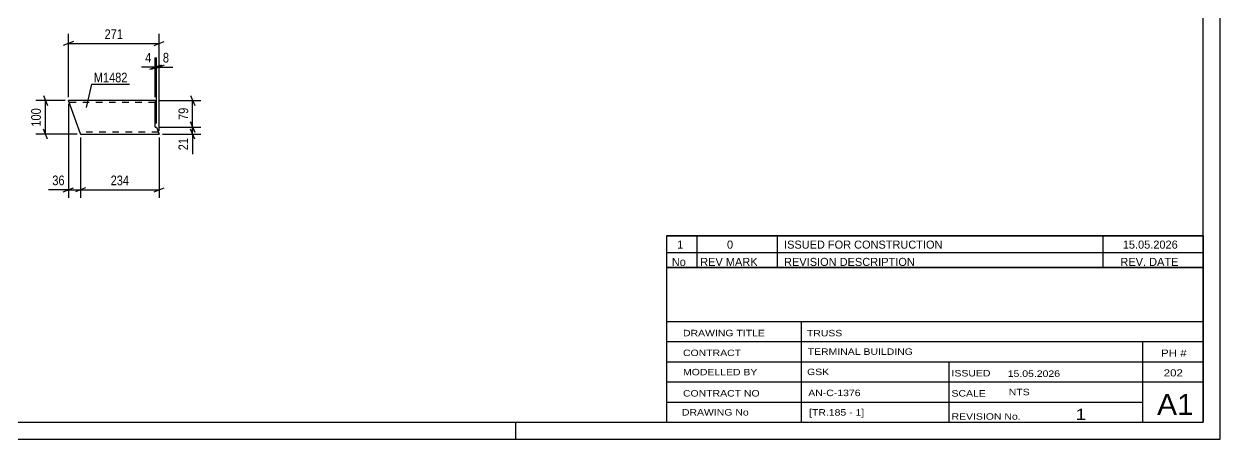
# Model space of a CAD drawing. Header units: millimetres. Extents: x 0 to 841, y 0 to 594.
# Drawn here: x 484.4 to 841, y 0 to 123.6 of the extents above; entities that cross this region are included whole.
import ezdxf

# ---------------------------------------------------------------- set-up
doc = ezdxf.new("R2010")
doc.units = ezdxf.units.MM
doc.linetypes.add('DXK_LINE_DOT2', pattern=[3.9198, 1.9599, -1.9599])
doc.styles.add('Arial Narrow', font='ARIALN.TTF', dxfattribs={"height": 0.2})

# ---------------------------------------------------------------- blocks, each defined once
blk = doc.blocks.new('Unknown-404205589-30060')
at = {"color": 7, "linetype": 'Continuous'}
for p, q in [((676, 51.05), (676, 5)), ((676, 51.05), (836, 51.05)), ((836, 51), (836, 5)), ((676, 35), (836, 35)), ((716.14, 35), (716.14, 5)), ((676, 29), (836, 29)), ((818, 5.05), (818, 29.05)), ((676, 23), (836, 23)), ((760.14, 23), (760.14, 5)), ((676, 17), (836, 17)), ((676, 11), (818, 11)), ((676, 5), (836, 5))]:
    blk.add_line(p, q, dxfattribs=at)
at = {"color": 7, "style": 'Arial Narrow'}
for s, height, width, p in [('DRAWING TITLE', 1.9089, 1.425378, (680.88, 30.61)), ('TRUSS', 1.909, 1.425378, (717.81, 30.59)), ('CONTRACT', 1.909, 1.425378, (680.88, 24.71)), ('TERMINAL BUILDING', 1.9089, 1.425378, (718.06, 25.07)), ('MODELLED BY', 1.9089, 1.425378, (680.88, 18.98)), ('GSK', 1.909, 1.425378, (717.88, 19.04)), ('ISSUED', 1.909, 1.425378, (760.94, 18.64)), ('15.05.2026', 1.909, 1.425378, (777.69, 18.52)), ('CONTRACT NO', 1.9089, 1.425378, (680.88, 12.66)), ('AN-C-1376', 1.909, 1.425378, (718.23, 12.78)), ('SCALE', 1.909, 1.425378, (760.94, 12.65)), ('A1', 6.204, 1.25, (822.24, 7.2)), ('DRAWING No', 1.909, 1.425378, (680.56, 7)), ('[TR.185 - 1]', 1.9089, 1.425378, (718.46, 6.99)), ('REVISION No.', 1.9089, 1.425378, (760.94, 5.77)), ('1', 3.34, 1.5, (797.91, 5.68))]:
    blk.add_text(s, height=height, dxfattribs=dict(at, width=width)).set_placement(p)
at = {"color": 7, "linetype": 'Continuous', "style": 'Arial Narrow'}
for s, height, width, p in [('PH #', 2.1, 1.42538, (823.4, 24.55)), ('202', 2.1, 1.42538, (824.19, 18.65)), ('NTS', 1.909, 1.425378, (778, 13.05))]:
    blk.add_text(s, height=height, dxfattribs=dict(at, width=width)).set_placement(p)
blk = doc.blocks.new('Unknown-404205589-1163')
at = {"color": 5, "linetype": 'Continuous'}
for p, q in [((841, 0), (841, 594)), ((836, 5), (836, 589)), ((5, 5), (836, 5)), ((631, 0), (631, 5)), ((0, 0), (841, 0))]:
    blk.add_line(p, q, dxfattribs=at)
blk = doc.blocks.new('Unknown-404205589-30061')
at = {"color": 7, "linetype": 'Continuous'}
for p, q in [((676, 60.55), (836, 60.55)), ((836, 60.55), (676, 60.55)), ((676, 60.55), (676, 55.55)), ((685, 60.55), (685, 55.55)), ((709, 60.55), (709, 55.55)), ((806, 60.55), (806, 55.55)), ((836, 60.55), (836, 55.55)), ((676, 55.55), (836, 55.55)), ((676, 55.55), (676, 51.05)), ((676, 55.55), (836, 55.55)), ((685, 55.55), (685, 51.05)), ((709, 55.55), (709, 51.05)), ((806, 55.55), (806, 51.05)), ((836, 55.55), (836, 51.05)), ((836, 51.05), (676, 51.05))]:
    blk.add_line(p, q, dxfattribs=at)
at = {"color": 7, "linetype": 'Continuous', "style": 'Arial Narrow'}
for s, height, width, p in [('1', 2.39, 1.196471, (679.16, 56.7)), ('0', 2.39, 1.196471, (694, 56.7)), ('ISSUED FOR CONSTRUCTION', 2.3861, 1.196471, (711, 56.7)), ('15.05.2026', 2.386, 1.196471, (812, 56.7)), ('No', 2.386, 1.2, (677.54, 51.55)), ('REV MARK', 2.386, 1.2, (686, 51.55)), ('REVISION DESCRIPTION', 2.3861, 1.2, (711, 51.55)), ('REV. DATE', 2.386, 1.2, (811.28, 51.55))]:
    blk.add_text(s, height=height, dxfattribs=dict(at, width=width)).set_placement(p)
blk = doc.blocks.new('Part-404205589-28667 - 28666')
at = {"color": 2, "linetype": 'Continuous'}
for p, q in [((523.48, 100.77), (497.64, 100.77)), ((501.25, 90.86), (497.64, 100.77)), ((523.48, 100.77), (523.48, 100.67)), ((523.48, 100.67), (523.48, 99.57)), ((523.48, 92.91), (523.48, 99.57)), ((523.48, 92.91), (523.92, 92.91)), ((523.92, 92.91), (524.7, 90.77)), ((501.25, 90.86), (501.28, 90.77)), ((501.28, 90.77), (524.7, 90.77))]:
    blk.add_line(p, q, dxfattribs=at)
at = {"color": 7, "linetype": 'DXK_LINE_DOT2'}
for p, q in [((523.48, 100.17), (497.86, 100.17)), ((523.48, 99.57), (523.48, 100.41)), ((523.52, 92.91), (523.48, 92.91)), ((501.06, 91.37), (501.05, 91.41)), ((524.48, 91.37), (501.06, 91.37)), ((501.28, 90.77), (524.7, 90.77))]:
    blk.add_line(p, q, dxfattribs=at)
blk = doc.blocks.new('StraightDimension-404205589-28843 - 28666')
at = {"color": 7, "linetype": 'Continuous'}
for p, q in [((499.14, 118.37), (496.14, 117.17)), ((497.64, 101.77), (497.64, 120.62)), ((497.64, 117.77), (524.7, 117.77)), ((523.2, 117.17), (526.2, 118.37)), ((524.7, 91.77), (524.7, 120.62))]:
    blk.add_line(p, q, dxfattribs=at)
at = {"color": 0}
blk.add_wipeout([(514.51, 118.52), (514.51, 122.72), (507.83, 122.72), (507.83, 118.52)], dxfattribs=at)
at = {"color": 3, "style": 'Arial Narrow'}
blk.add_text('271', height=2.863, dxfattribs=at).set_placement((508.43, 119.12))
blk = doc.blocks.new('StraightDimension-404205589-28817 - 28666')
at = {"color": 7, "linetype": 'Continuous'}
for p, q in [((496.64, 100.77), (487.93, 100.77)), ((490.18, 102.27), (491.38, 99.27)), ((490.78, 90.77), (490.78, 100.77)), ((500.28, 90.77), (487.93, 90.77)), ((491.38, 89.27), (490.18, 92.27))]:
    blk.add_line(p, q, dxfattribs=at)
at = {"color": 0}
blk.add_wipeout([(490.03, 99.11), (485.83, 99.11), (485.83, 92.42), (490.03, 92.42)], dxfattribs=at)
at = {"color": 3, "style": 'Arial Narrow'}
blk.add_text('100', height=2.863, rotation=90.0002, dxfattribs=at).set_placement((489.43, 93.02))
blk = doc.blocks.new('StraightDimension-404205589-29634 - 28666')
at = {"color": 7, "linetype": 'Continuous'}
for p, q in [((522.42, 110.17), (525.42, 111.37)), ((526.2, 111.37), (523.2, 110.17)), ((523.92, 93.91), (523.92, 113.62)), ((523.92, 110.77), (524.7, 110.77)), ((524.7, 91.77), (524.7, 113.62))]:
    blk.add_line(p, q, dxfattribs=at)
at = {"color": 0}
blk.add_wipeout([(528.25, 111.52), (528.25, 115.72), (525.22, 115.72), (525.22, 111.52)], dxfattribs=at)
at = {"color": 7, "linetype": 'Continuous'}
blk.add_line((524.7, 110.77), (528.78, 110.77), dxfattribs=at)
blk.add_line((524.7, 110.77), (528.78, 110.77), dxfattribs=at)
at = {"color": 3, "style": 'Arial Narrow'}
blk.add_text('8', height=2.86, dxfattribs=at).set_placement((525.82, 112.12))
blk = doc.blocks.new('StraightDimension-404205589-28823 - 28666')
at = {"color": 7, "linetype": 'Continuous'}
for p, q in [((501.28, 89.77), (501.28, 71.83)), ((524.7, 89.77), (524.7, 71.83)), ((502.78, 74.83), (499.78, 73.63)), ((501.28, 74.23), (524.7, 74.23)), ((523.2, 73.63), (526.2, 74.83))]:
    blk.add_line(p, q, dxfattribs=at)
at = {"color": 0}
blk.add_wipeout([(516.33, 74.98), (516.33, 79.18), (509.65, 79.18), (509.65, 74.98)], dxfattribs=at)
at = {"color": 3, "style": 'Arial Narrow'}
blk.add_text('234', height=2.863, dxfattribs=at).set_placement((510.25, 75.58))
blk = doc.blocks.new('StraightDimension-404205589-28824 - 28666')
at = {"color": 7, "linetype": 'Continuous'}
for p, q in [((497.64, 99.77), (497.64, 71.83)), ((501.28, 89.77), (501.28, 71.83)), ((496.14, 73.63), (499.14, 74.83)), ((497.64, 74.23), (501.28, 74.23)), ((502.78, 74.83), (499.78, 73.63))]:
    blk.add_line(p, q, dxfattribs=at)
at = {"color": 0}
blk.add_wipeout([(497.12, 74.98), (497.12, 79.18), (492.26, 79.18), (492.26, 74.98)], dxfattribs=at)
at = {"color": 7, "linetype": 'Continuous'}
blk.add_line((497.64, 74.23), (491.74, 74.23), dxfattribs=at)
blk.add_line((497.64, 74.23), (491.74, 74.23), dxfattribs=at)
at = {"color": 3, "style": 'Arial Narrow'}
blk.add_text('36', height=2.863, dxfattribs=at).set_placement((492.86, 75.58))
blk = doc.blocks.new('StraightDimension-404205589-29635 - 28666')
at = {"color": 7, "linetype": 'Continuous'}
for p, q in [((521.98, 110.17), (524.98, 111.37)), ((525.42, 111.37), (522.42, 110.17)), ((523.48, 101.77), (523.48, 113.62)), ((523.48, 110.77), (523.92, 110.77)), ((523.92, 93.91), (523.92, 113.62))]:
    blk.add_line(p, q, dxfattribs=at)
at = {"color": 0}
blk.add_wipeout([(522.95, 111.52), (522.95, 115.72), (519.93, 115.72), (519.93, 111.52)], dxfattribs=at)
at = {"color": 7, "linetype": 'Continuous'}
blk.add_line((523.48, 110.77), (519.4, 110.77), dxfattribs=at)
blk.add_line((523.48, 110.77), (519.4, 110.77), dxfattribs=at)
at = {"color": 3, "style": 'Arial Narrow'}
blk.add_text('4', height=2.86, dxfattribs=at).set_placement((520.53, 112.12))
blk = doc.blocks.new('StraightDimension-404205589-29689 - 28666')
at = {"color": 7, "linetype": 'Continuous'}
for p, q in [((524.48, 100.77), (537.1, 100.77)), ((534.1, 102.27), (535.3, 99.27)), ((534.7, 92.91), (534.7, 100.77)), ((524.92, 92.91), (537.1, 92.91)), ((535.3, 91.41), (534.1, 94.41))]:
    blk.add_line(p, q, dxfattribs=at)
at = {"color": 0}
blk.add_wipeout([(533.95, 99.27), (529.75, 99.27), (529.75, 94.41), (533.95, 94.41)], dxfattribs=at)
at = {"color": 3, "style": 'Arial Narrow'}
blk.add_text('79', height=2.863, rotation=90.0002, dxfattribs=at).set_placement((533.35, 95.01))
blk = doc.blocks.new('StraightDimension-404205589-29690 - 28666')
at = {"color": 7, "linetype": 'Continuous'}
for p, q in [((524.92, 92.91), (537.1, 92.91)), ((534.1, 94.41), (535.3, 91.41)), ((534.7, 90.77), (534.7, 92.91)), ((525.7, 90.77), (537.1, 90.77)), ((535.3, 89.27), (534.1, 92.27))]:
    blk.add_line(p, q, dxfattribs=at)
at = {"color": 0}
blk.add_wipeout([(533.95, 90.24), (529.75, 90.24), (529.75, 85.38), (533.95, 85.38)], dxfattribs=at)
at = {"color": 7, "linetype": 'Continuous'}
blk.add_line((534.7, 90.77), (534.7, 84.86), dxfattribs=at)
blk.add_line((534.7, 90.77), (534.7, 84.86), dxfattribs=at)
at = {"color": 3, "style": 'Arial Narrow'}
blk.add_text('21', height=2.863, rotation=90.0002, dxfattribs=at).set_placement((533.35, 85.98))
blk = doc.blocks.new('Mark-404205589-28867 - 28666')
at = {"color": 0}
blk.add_wipeout([(515.28, 106.22), (515.28, 109.22), (505.22, 109.22), (505.22, 106.22)], dxfattribs=at)
blk.add_wipeout([(515.28, 106.22), (515.28, 109.22), (505.22, 109.22), (505.22, 106.22)], dxfattribs=at)
at = {"color": 30, "linetype": 'Continuous'}
for p, q in [((503.08, 98.74), (504.62, 105.62)), ((504.62, 105.62), (515.88, 105.62))]:
    blk.add_line(p, q, dxfattribs=at)
at = {"color": 3, "style": 'Arial Narrow'}
blk.add_text('M1482', height=2.863, dxfattribs=at).set_placement((505.22, 106.22))

msp = doc.modelspace()

# ---------------------------------------------------------------- block references
for name in ['Unknown-404205589-1163', 'Part-404205589-28667 - 28666', 'Unknown-404205589-30061', 'Unknown-404205589-30060']:
    msp.add_blockref(name, (0, 0))

# ---------------------------------------------------------------- next in the draw order: block references
msp.add_blockref('StraightDimension-404205589-28843 - 28666', (0, 0))

# ---------------------------------------------------------------- next in the draw order: block references
for name in ['StraightDimension-404205589-29634 - 28666', 'StraightDimension-404205589-28817 - 28666']:
    msp.add_blockref(name, (0, 0))

# ---------------------------------------------------------------- next in the draw order: block references
for name in ['StraightDimension-404205589-29635 - 28666', 'StraightDimension-404205589-28823 - 28666']:
    msp.add_blockref(name, (0, 0))

# ---------------------------------------------------------------- next in the draw order: block references
for name in ['StraightDimension-404205589-29689 - 28666', 'StraightDimension-404205589-28824 - 28666']:
    msp.add_blockref(name, (0, 0))

# ---------------------------------------------------------------- next in the draw order: block references
for name in ['Mark-404205589-28867 - 28666', 'StraightDimension-404205589-29690 - 28666']:
    msp.add_blockref(name, (0, 0))

doc.saveas('drawing.dxf')
